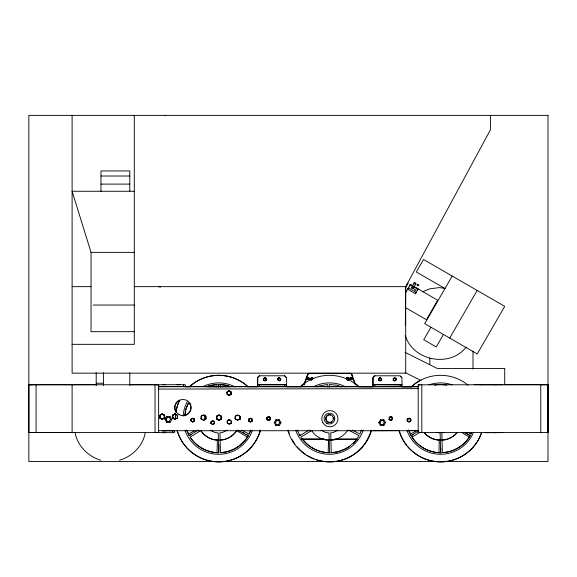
<?xml version="1.0" encoding="UTF-8"?>
<svg xmlns="http://www.w3.org/2000/svg" width="577" height="577" viewBox="0 0 577 577"><rect width="100%" height="100%" fill="white"/><g stroke="black" fill="none" stroke-linecap="round" stroke-linejoin="round"><path stroke-width="0.87" d="M29.816 384.693L28.85 384.7L28.85 432.519L34.194 432.519M36.062 432.519L36.062 384.787M155.025 432.519L155.025 384.787M158.148 432.519L158.632 432.519L158.632 384.772L30.653 384.744M257.436 384.744L257.436 377.596L259.239 375.793L284.807 375.786L286.61 377.589L286.61 386.604M358.382 386.612L373.701 386.72M373.131 430.723L399.27 430.55M373.131 386.503L373.131 377.589L374.935 375.786M401.974 386.503L401.974 377.589L400.171 375.786L374.603 375.793L372.8 377.596L372.8 386.612M419.27 432.548L418.217 432.548L418.195 384.794L547.977 384.744L547.494 384.758M418.217 432.534L547.999 432.498L547.977 384.744M405.342 325.363L405.71 286.646L490.428 129.803L490.428 115.378M217.37 439.753L217.046 452.693C206.35 452.036 195.935 446.367 190.309 437.142M218.705 387.153L218.777 384.455L219.678 384.361L220.508 384.491L220.443 387.08M218.979 444.651L218.77 452.75L217.94 452.837M328.501 439.753L328.176 452.693C318.143 452.015 308.111 447.088 302.492 438.585M439.285 439.753L438.96 452.693C427.925 452.058 417.366 445.978 411.704 436.421M440.799 448.25L440.684 452.75L439.854 452.837M159.843 415.844L159.533 417.589L162.029 419.234L164.402 418.044L164.524 415.765L164.07 414.971L161.574 414.055L162.822 414.048L164.856 415.75M162.822 414.048L160.327 414.964L159.988 418.036L162.361 419.227L164.733 418.036L164.82 416.515M177.637 415.75L175.596 414.048L173.1 414.964L172.646 417.582L175.141 419.227L177.514 418.036L177.593 416.515M191.283 419.104L192.228 418.318L194.283 419.501L194.197 421.087L192.545 421.91L191.391 421.152M194.528 421.08L194.298 418.945L192.559 418.311L191.146 419.493L191.232 421.08L192.877 421.902L194.528 421.08L194.298 418.945M205.563 415.974L206.018 416.76L205.895 419.046L205.563 415.974L203.068 415.058L201.027 416.76L201.149 419.046L203.522 420.229L205.109 419.443M221.265 417.532L221.186 419.053L220.847 415.981L218.351 415.065L216.995 416.205M221.518 419.046L221.64 416.76L219.599 415.058L217.103 415.974L216.649 416.76L216.772 419.046L219.145 420.229L221.518 419.046L221.179 415.974L218.683 415.058L216.649 416.76M231.074 392.403L230.973 394.322L230.692 391.733L228.586 390.968L226.869 392.403L227.259 391.733L229.357 390.968L231.074 392.403L230.692 391.733M231.305 394.315L231.406 392.396L229.689 390.961L228.918 390.961L227.201 392.396L227.309 394.315L229.307 395.317L231.305 394.315L231.024 391.725L228.918 390.961M231.305 423.157L231.406 421.232L229.689 419.796L228.918 419.796L227.201 421.232L227.309 423.157L229.307 424.153L231.305 423.157L231.024 420.568L228.918 419.796M239.974 419.046L240.097 416.76L238.056 415.058L235.56 415.974L235.106 416.76L235.228 419.046L237.601 420.229L239.974 419.046L239.643 415.974L237.147 415.058L235.106 416.76M248.968 419.104L249.913 418.318L251.961 419.501L251.875 421.087L250.23 421.91L249.069 421.152M252.207 421.08L251.976 418.945L250.245 418.311L248.824 419.493L248.911 421.08L250.562 421.902L252.207 421.08L251.976 418.945M265.773 378.454L265.961 380.156L265.773 378.454L264.396 377.957L263.271 378.894M266.848 419.493L268.493 420.316L270.144 419.493L270.231 417.907L268.752 416.933M270.476 419.479L270.245 417.344L268.507 416.709L267.093 417.892L267.18 419.479L268.824 420.308L270.476 419.479L270.245 417.344M378.7 380.156L380.012 380.813L381.318 380.156L381.39 378.894L379.76 377.957L378.627 378.894M388.934 419.493L390.586 420.316L392.23 419.493L391.999 417.351L390.268 416.717L389.324 417.51M392.562 419.479L392.331 417.344L390.6 416.709L389.179 417.892L389.266 419.479L390.917 420.308L392.562 419.479L392.331 417.344M393.117 380.156L394.43 380.813L395.743 380.156L395.808 378.894L394.178 377.957L393.052 378.894M410.831 421.08L410.6 418.945L408.862 418.311L407.449 419.493L407.535 421.08L409.18 421.902L410.831 421.08L410.6 418.945M346.864 379.421L347.412 379.926L346.647 377.892L347.895 377.271L350.816 379.587L352.186 379.01L351.213 377.704L348.378 379.926L346.864 379.421L346.647 377.892M184.82 415.902L185.39 410.572L188.275 403.071L190.547 404.311M145.354 432.202C143.226 445.581 132.385 456.515 119.526 460.237M204.756 414.856L204.46 420.085M312.546 379.428L312.763 377.906L311.515 377.279L312.813 378.447L312.763 377.906M184.993 415.079L185.967 408.898L188.499 403.186M190.814 420.77L191.023 419.558M191.232 421.08L191.463 418.945L193.194 418.311L194.615 419.493M201.149 419.046L201.488 415.974L203.984 415.058L206.018 416.76M211.045 423.612L211.276 421.455L213.028 420.821L214.449 422.011L212.386 420.821L210.958 422.011L211.045 423.612L212.704 424.441L214.37 423.612L214.132 421.455M216.772 419.046L217.103 415.974M226.999 393.204L227.259 391.733M227.309 394.315L227.59 391.725L229.689 390.961M227.309 423.157L227.59 420.568L229.689 419.796M235.228 419.046L235.56 415.974M248.492 420.77L248.709 419.558M248.911 421.08L249.141 418.945L250.88 418.311L252.293 419.493M263.667 380.149L263.855 378.447L265.232 377.942L266.358 378.887L264.728 377.942L263.602 378.887L263.667 380.149L264.98 380.806L266.293 380.149M266.87 418.57L267.079 417.351L266.762 417.907L268.175 416.717M267.18 419.479L267.411 417.344L269.142 416.709L270.563 417.892M278.085 380.149L278.273 378.447L279.65 377.942L280.775 378.887L279.145 377.942L278.02 378.887L278.085 380.149L279.398 380.806L280.71 380.149M379.031 380.149L379.212 378.447L380.596 377.942L381.722 378.887L380.092 377.942L378.959 378.887L379.031 380.149L380.344 380.806L381.649 380.149M393.449 380.149L393.637 378.447L393.449 380.149L394.762 380.806L396.139 379.897L395.887 378.447L394.509 377.942L393.384 378.887M389.266 419.479L389.497 417.344L389.179 417.892M407.117 420.77L407.434 418.952L409.165 418.318M407.535 421.08L407.766 418.945L409.497 418.311L410.918 419.493M166.681 422.386L166.969 421.188L166.183 419.126L167.582 417.416L169.537 417.445L170.042 416.572L171.722 419.479L170.042 422.386L166.681 422.386L165.008 419.479L166.681 416.572L170.042 416.572M275.914 425.559L276.203 424.362L275.417 422.299L276.816 420.59L278.77 420.611L279.275 419.739L280.956 422.652L279.275 425.559L275.914 425.559L274.241 422.652L275.914 419.739L279.275 419.739M380.467 425.559L380.748 424.362L379.962 422.299L381.361 420.59L383.323 420.611L383.82 419.739L380.467 419.739L378.786 422.652L380.467 425.559L383.82 425.559L385.501 422.652L383.82 419.739M164.402 418.044L164.07 414.971M164.733 418.036L164.402 414.964L161.906 414.048L159.865 415.75L159.988 418.036M177.514 418.036L177.182 414.964L174.687 414.048L172.646 415.75L172.768 418.036M280.191 378.454L280.379 380.156L280.191 378.454L278.814 377.957L277.688 378.894M270.144 419.493L269.913 417.351M381.318 380.156L381.137 378.454M395.743 380.156L395.555 378.454M392.23 419.493L391.999 417.351M303.819 384.809L307.7 374.062L308.911 373.319L307.7 374.062M304.151 384.801L307.902 374.264L309.236 373.312L350.744 373.362L351.84 374.264L350.744 373.362M304.569 383.777L308.031 374.055M250.699 429.944L249.098 434.106L241.662 430.06M361.483 429.944L359.875 434.106L352.446 430.06M471.654 432.44L471.012 434.106L468.034 432.49M248.023 436.472L248.398 435.642L246.09 434.229M249.12 434.005L250.569 430.745M471.034 434.005L471.762 432.375M351.855 379.017L352.035 378.62L350.881 377.711L348.046 379.94L350.881 377.711L351.855 379.017L350.484 379.594L347.311 377.401L346.561 378.375M409.634 285.766L410.384 284.461L412.728 285.817M405.364 307.577L426.439 319.745L437.698 300.235L414.286 286.719M405.234 287.988L408.04 283.112L405.602 287.317M415.462 293.715L416.233 292.38L408.429 287.873L407.651 289.214L415.462 293.715L418.137 289.07L410.334 284.562L405.494 292.957M159.865 415.75L160.327 414.964M172.646 415.75L173.1 414.964M191.146 419.493L191.463 418.945M201.027 416.76L201.488 415.974M227.201 392.396L227.59 391.725M210.958 422.011L211.276 421.455M227.201 421.232L227.59 420.568M263.602 378.887L263.855 378.447M248.824 419.493L249.141 418.945M278.02 378.887L278.273 378.447M267.093 417.892L267.411 417.344M409.562 285.896L410.334 284.562M411.56 287.526L414.236 282.903M413.118 288.428L415.801 283.805M417.366 290.404L418.137 289.07M378.959 378.887L379.212 378.447M452.195 276.037L424.708 323.647L477.229 353.968L504.716 306.358L423.554 259.499L416.342 271.991L445.134 288.608M430.947 327.253L423.742 339.738L436.226 346.95L443.439 334.465M449.685 338.064L477.172 290.455M407.203 421.087L407.434 418.952M407.449 419.493L407.766 418.945M166.969 421.188L169.148 421.542L170.453 419.479L169.537 417.445M276.203 424.362L278.381 424.715L279.686 422.652L278.77 420.611M380.748 424.362L382.926 424.715L384.239 422.652L383.323 420.611M307.224 379.017L308.197 377.711L311.032 379.94M313.289 378.613L312.092 377.394L308.926 379.587L307.555 379.01L308.529 377.704L311.364 379.926L310.794 379.875L311.991 379.94M466.194 347.109C449.959 368.083 412.584 360.885 405.299 335.36M352.035 378.62L351.278 379.594L347.311 377.401M350.484 379.594L351.609 379.587L352.367 378.613L351.213 377.704L348.378 379.926M353.535 443.424L356.903 439.256M259.571 375.786L257.768 377.589L257.768 386.604M308.406 379.349L309.863 378.62L308.594 379.594M311.126 379.861L308.529 377.704L307.375 378.613L308.132 379.587L310.195 378.613M346.597 378.433L347.895 377.271L351.609 379.587M172.992 415.195L174.355 414.055L175.596 414.048M407.117 419.501L408.53 418.318L409.497 418.311M307.902 374.264L308.998 373.362M307.043 378.62L308.197 377.711L309.611 378.851M227.086 430.161L222.419 432.519L219.945 432.844L220.45 452.685C231.839 452.072 242.506 445.552 248.233 435.693L237.955 430.103M337.87 430.161L333.196 432.519L330.729 432.844L331.234 452.685C342.623 452.072 353.29 445.552 359.017 435.693L348.739 430.103M349.2 446.576L346.308 448.682L337.963 451.892L330.801 452.649M309.943 378.837L312.092 377.394L312.849 378.368M162.029 419.234L164.524 417.589M164.856 417.582L162.361 419.227L159.865 417.582M176.057 418.412L174.809 419.234L172.314 417.589L174.809 419.234L176.389 418.44M177.637 417.582L175.141 419.227L172.646 417.582M231.074 393.94L228.975 395.324L227.641 394.661M231.406 393.932L229.307 395.317L227.201 393.932M192.545 421.91L194.283 420.77L193.966 418.952M194.615 420.763L192.877 421.902L191.146 420.763M206.018 418.592L203.522 420.229L201.027 418.592M264.648 380.813L266.026 379.904M221.308 418.599L218.813 420.244L217.226 419.45M214.449 423.287L212.704 424.441L210.958 423.287M221.64 418.592L219.145 420.229L216.649 418.592M279.066 380.813L280.444 379.904M231.406 422.775L229.307 424.153L227.201 422.775M240.097 418.592L237.601 420.229L235.106 418.592M250.23 421.91L251.961 420.77L251.644 418.952M252.293 420.763L250.562 421.902L248.824 420.763M270.231 419.176L268.493 420.316L266.762 419.176M270.563 419.162L268.824 420.308L267.093 419.162M381.39 379.904L380.012 380.813L378.627 379.904M395.808 379.904L394.43 380.813L393.052 379.904M396.139 379.897L394.762 380.806L393.384 379.897M392.317 419.176L390.586 420.316L389.425 419.551M392.648 419.162L390.917 420.308L389.179 419.162M407.694 421.152L408.848 421.91L410.586 420.77L410.269 418.952L408.53 418.318M410.918 420.763L409.18 421.902L407.449 420.763M198.293 430.009L189.097 435.628L186.566 429.923M309.077 430.009L299.881 435.628L297.343 429.923M418.693 430.932L411.012 435.628L408.48 429.923M419.897 432.31L411.956 437.171C418.332 447.052 429.771 452.873 441.47 452.83M188.398 434.113L194.463 430.817M191.629 434.409L189.263 435.7L187.114 430.781M410.312 434.113L416.378 430.817M413.55 434.409L411.177 435.7L409.035 430.781M230.302 394.661L228.975 395.324L226.869 393.94M220.392 419.45L218.813 420.244L216.938 419.01M408.848 421.91L410.499 421.087M206.53 386.835L208.982 385.746L216.988 384.484L217.053 387.073M317.314 386.835L319.766 385.746L327.772 384.484L327.837 387.073M422.696 291.782L429.807 288.832L439.14 287.606L444.225 288.276M207.453 386.59L210.793 385.306L217.002 384.643M159.995 414.971L162.49 414.055L164.524 415.765M263.523 378.454L264.901 377.957L266.026 378.894M172.768 414.971L175.264 414.055M277.941 378.454L279.318 377.957M191.131 418.952L192.862 418.318L194.283 419.501M216.772 415.981L219.267 415.065L221.308 416.774L220.847 415.981M248.81 418.952L250.548 418.318L251.961 419.501M378.88 378.454L380.265 377.957M393.305 378.454L395.014 377.942L396.139 378.887L395.887 378.447M389.165 417.351L391.235 416.709L392.648 417.892M165.008 419.479L166.183 419.126M274.241 422.652L275.417 422.299M378.786 422.652L379.962 422.299M434.452 385.184L439.732 384.354M444.333 432.519L441.859 432.844L442.364 452.685C453.753 452.072 464.42 445.552 470.147 435.693L463.821 432.252M220.565 452.556C231.391 452.31 241.532 446.129 247.454 437.178L236.628 430.55L234.666 433.313A21.63 21.63 0 0 1 220.421 440.172M329.07 452.837L329.907 452.75M442.48 452.556C453.897 452.296 464.622 445.415 470.313 435.642L464.939 432.353M347.08 379.94L348.616 379.861M547.955 432.397L548.128 384.657L504.796 384.664M158.329 386.669L185.239 386.46L185.239 384.657L156.454 384.751M502.956 432.584L484.99 432.685M28.85 384.736L30.963 384.693M158.704 389.064L418.21 388.609M547.999 432.498L547.515 432.498M301.62 439.306L324.288 439.248M334.674 439.241L357.012 439.198M100.953 176.014L129.789 176.014M100.953 184.099L129.789 184.099M134.297 191.261L72.111 191.261L91.036 252.373L91.036 331.681L134.297 331.681M91.036 252.373L134.297 252.373M72.111 286.646L91.036 286.646M134.297 286.646L405.71 286.646L405.71 373.168L72.111 373.168L72.111 115.378M93.2 305.045L134.297 305.045M72.111 344.332L134.297 344.332L134.297 115.378M264.396 377.957L265.232 377.942M278.814 377.957L279.65 377.942M379.76 377.957L380.596 377.942M394.178 377.957L395.014 377.942M308.132 379.587L308.926 379.587M96.208 383.251L103.42 383.251M30.653 384.736L96.446 384.693M129.789 384.7L158.632 384.7M162.656 384.657L165.419 384.657M177.009 384.657L179.873 384.657M257.768 384.657L286.61 384.657M474.171 384.664L502.956 384.765M479.537 384.664L482.401 384.664M493.991 384.664L496.747 384.664M257.768 384.801L286.61 384.801M419.998 384.816L418.195 384.809M540.923 384.664L548.128 384.657M32.456 384.787L28.85 384.78L29.903 384.744M184.77 386.604L418.195 386.604M158.632 386.698L418.195 386.778M185.34 386.799L190.742 386.799M207.871 386.792L216.88 386.792M220.486 386.792L229.502 386.785M247.526 386.785L257.436 386.778M286.279 386.77L301.598 386.77M358.382 386.749L372.8 386.749M228.586 390.968L229.357 390.968M268.507 416.709L269.142 416.709M390.6 416.709L391.235 416.709M192.228 418.318L193.194 418.311M249.913 418.318L250.88 418.311M170.453 419.479L171.722 419.479M212.386 420.821L213.028 420.821M279.686 422.652L280.956 422.652M384.239 422.652L385.501 422.652M162.238 430.723L418.765 430.738M162.656 430.868L165.419 430.868M158.322 430.666L174.42 430.868L174.42 432.671L156.454 432.577M158.632 432.505L28.85 432.476L29.903 432.483M30.653 432.469L72.111 432.505L72.111 384.744M162.656 432.671L165.419 432.671M493.991 432.685L496.747 432.685M409.18 430.557L418.195 430.565M302.398 439.191L323.841 439.227M334.559 439.248L356.896 439.292M302.067 439.198L324.404 439.241M335.122 439.263L356.564 439.299M439.277 440.006L435.909 439.688A21.63 21.63 0 0 1 424.333 432.707M328.501 440.006L325.132 439.688A21.63 21.63 0 0 1 322.803 439.018M217.363 440.006L213.995 439.688A21.63 21.63 0 0 1 200.933 430.781M440.633 384.448L446.843 385.104M436.868 432.519L440.136 432.952L440.64 452.736M221.395 384.628L228.514 385.753M158.632 286.646L160.377 287.115M174.355 414.055L176.014 414.668M341.656 386.9L337.487 385.292L329.503 384.448L329.568 387.145M230.879 386.9L226.703 385.292L218.719 384.448L218.784 387.145M100.867 460.237C88.014 456.515 77.174 445.581 75.039 432.202M405.09 352.367L437.193 368.422L504.716 368.422L504.716 384.801M405.047 372.497L421.073 380.517M461.427 432.317L469.368 437.178M243.018 432.353L244.554 433.291M378.959 379.897L380.344 380.806L381.722 379.897L381.469 378.447M278.02 379.897L279.398 380.806L280.775 379.897L280.523 378.447M263.602 379.897L264.98 380.806L266.358 379.897L266.105 378.447M321.064 430.161L325.731 432.519L329.005 432.952L329.503 452.736C318.078 452.714 307.058 446.749 300.819 437.171L311.652 430.543L313.607 433.305A21.63 21.63 0 0 0 328.659 440.208L334.278 439.681A21.63 21.63 0 0 0 347.78 430.096M210.28 430.161L214.954 432.519L218.221 432.952L218.719 452.736C207.294 452.714 196.274 446.749 190.042 437.171L200.868 430.543L202.83 433.305A21.63 21.63 0 0 0 217.875 440.208L223.494 439.681A21.63 21.63 0 0 0 236.996 430.096M350.412 373.369L351.379 374.062M409.641 418.714L410.586 419.501L410.269 418.952M390.903 416.717L392.317 417.907M299.124 434.366L300.083 435.166L299.766 434.611L299.975 435.837M268.81 416.717L270.231 417.907M380.467 419.739L381.361 420.59M382.926 424.715L383.82 425.559M275.914 419.739L276.816 420.59M278.381 424.715L279.275 425.559M166.681 416.572L167.582 417.416M169.148 421.542L170.042 422.386M400.438 376.399L401.642 377.596M284.475 375.793L286.279 377.596M307.375 378.613L307.555 379.01M351.71 374.055L355.591 384.801M351.667 374.877L354.97 384.001M159.533 417.589L159.656 418.044L159.533 415.765M248.492 419.501L248.579 421.087M190.814 419.501L190.9 421.087M172.357 416.522L172.436 418.044M540.764 384.765L540.786 432.498M421.801 384.809L421.823 432.548M472.996 351.119L472.996 368.999M429.851 358.274L429.851 364.527M400.171 384.801L400.171 386.604M374.935 384.801L374.935 386.604M284.807 384.801L284.807 386.604M259.571 384.801L259.571 386.604M257.436 384.664L257.436 386.612M183.436 384.657L183.436 386.46M172.617 430.868L172.617 432.671M165.21 115.378L165.21 115.818M133.395 115.378L133.395 115.818M129.789 191.629L129.789 170.951L100.953 170.951L100.953 191.629M129.789 372.836L129.789 385.45M103.42 372.619L103.42 385.523M96.208 372.619L96.208 385.523M412.851 287.562A0.902 0.635 30.1 0 1 412.858 288.644A0.902 0.635 30.1 0 1 411.56 288.053A0.902 0.635 30.1 0 1 412.223 287.274M415.93 289.416A0.902 0.635 30.1 0 1 415.656 290.368A0.902 0.635 30.1 0 1 414.459 289.676A0.902 0.635 30.1 0 1 415.144 288.962M371.199 429.995A43.261 43.261 0 0 1 287.858 430.42M300.292 386.64A43.261 43.261 0 0 1 358.303 386.345M363.207 430.197A35.68 35.68 0 0 1 295.763 430.305M313.816 386.525A35.68 35.68 0 0 1 345.774 386.85M240.176 416.168A21.63 21.63 0 0 1 240.299 419.4M260.415 429.995A43.261 43.261 0 0 1 177.074 430.42M175.43 419.248A43.261 43.261 0 0 1 175.66 414.034M175.877 412.317A43.261 43.261 0 0 1 179.685 399.868M189.516 386.64A43.261 43.261 0 0 1 247.519 386.345M252.423 430.197A35.68 35.68 0 0 1 184.979 430.305M183.089 416.111A35.68 35.68 0 0 1 187.337 401.542M203.039 386.525A35.68 35.68 0 0 1 234.99 386.85M456.991 432.7A21.63 21.63 0 0 1 445.415 439.681L439.789 440.208A21.63 21.63 0 0 1 424.744 433.305M481.564 432.498A43.261 43.261 0 0 1 398.988 430.42M411.43 386.64A43.261 43.261 0 0 1 468.113 385.205M473.421 432.591A35.68 35.68 0 0 1 406.893 430.305M428.884 384.888A35.68 35.68 0 0 1 452.209 384.852M333.694 417.597A3.88 3.88 0 0 1 333.694 419.602M331.883 421.96A3.88 3.88 0 0 1 326.099 419.104A3.88 3.88 0 0 1 330.946 414.849M336.319 439.27A21.63 21.63 0 0 1 330.751 440.215M371.552 430.435A43.261 43.261 0 0 1 315.605 459.415M313.975 458.802A43.261 43.261 0 0 1 306.993 455.275M305.529 454.315A43.261 43.261 0 0 1 297.119 446.778M294.962 444.052A43.261 43.261 0 0 1 292.15 439.652M289.265 433.327A43.261 43.261 0 0 1 288.212 430.002M301.764 385.775A43.261 43.261 0 0 1 304.49 383.618M311.219 379.601A43.261 43.261 0 0 1 312.806 378.88M347.505 379.067A43.261 43.261 0 0 1 349.078 379.796M355.071 383.38A43.261 43.261 0 0 1 359.11 386.655M456.58 433.313A21.63 21.63 0 0 1 441.535 440.215M481.543 432.938A43.261 43.261 0 0 1 407.903 446.778M406.792 445.43A43.261 43.261 0 0 1 399.234 430.846M412.548 385.775A43.261 43.261 0 0 1 420.438 380.387M260.422 430.435A43.261 43.261 0 0 1 177.319 430.846M175.552 418.815A43.261 43.261 0 0 1 175.675 415.317M176.079 411.863A43.261 43.261 0 0 1 179.274 401.037M189.97 386.352A43.261 43.261 0 0 1 247.98 386.655M189.768 403.532A8.114 8.114 0 0 1 184.416 415.527M175.336 410.911A8.114 8.114 0 0 1 175.033 405.076M175.718 403.532A8.114 8.114 0 0 1 178.682 400.568M373.131 384.657L401.974 384.801L373.131 384.657M547.977 115.378L28.85 115.378L28.85 461.463L547.977 461.463L547.977 115.378M412.454 386.734L401.642 386.741L412.454 386.749M414.243 283.422A0.902 0.635 30.1 0 0 415.692 283.927A0.902 0.635 30.1 0 0 415.123 282.701A0.902 0.635 30.1 0 0 414.243 283.422M417.164 285.11A0.902 0.635 30.1 0 0 418.613 285.615A0.902 0.635 30.1 0 0 418.044 284.389A0.902 0.635 30.1 0 0 417.164 285.11M326.762 423.273A5.409 5.409 0 0 0 334.876 418.592A5.409 5.409 0 0 0 326.762 413.904A5.409 5.409 0 0 0 326.762 423.273M327.527 421.953A3.88 3.88 0 0 0 333.347 418.592A3.88 3.88 0 0 0 327.527 415.231A3.88 3.88 0 0 0 327.527 421.953M179.014 414.603A8.114 8.114 0 0 0 191.182 407.586A8.114 8.114 0 0 0 179.014 400.561A8.114 8.114 0 0 0 179.014 414.603M322.846 422.739A8.114 8.114 0 0 0 336.896 422.739A8.114 8.114 0 0 0 329.871 410.572A8.114 8.114 0 0 0 322.846 422.739"/></g></svg>
